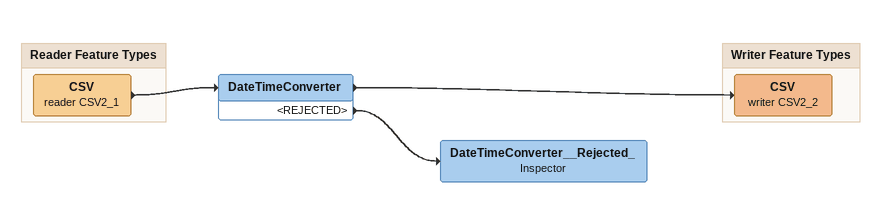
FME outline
DateTimeConverter
    -> CSV (writer CSV2_2)
    <REJECTED> -> DateTimeConverter__Rejected_
DateTimeConverter__Rejected_: Inspector

Bookmark: Reader Feature Types
CSV (reader CSV2_1)
    -> DateTimeConverter

Bookmark: Writer Feature Types
CSV (writer CSV2_2)
